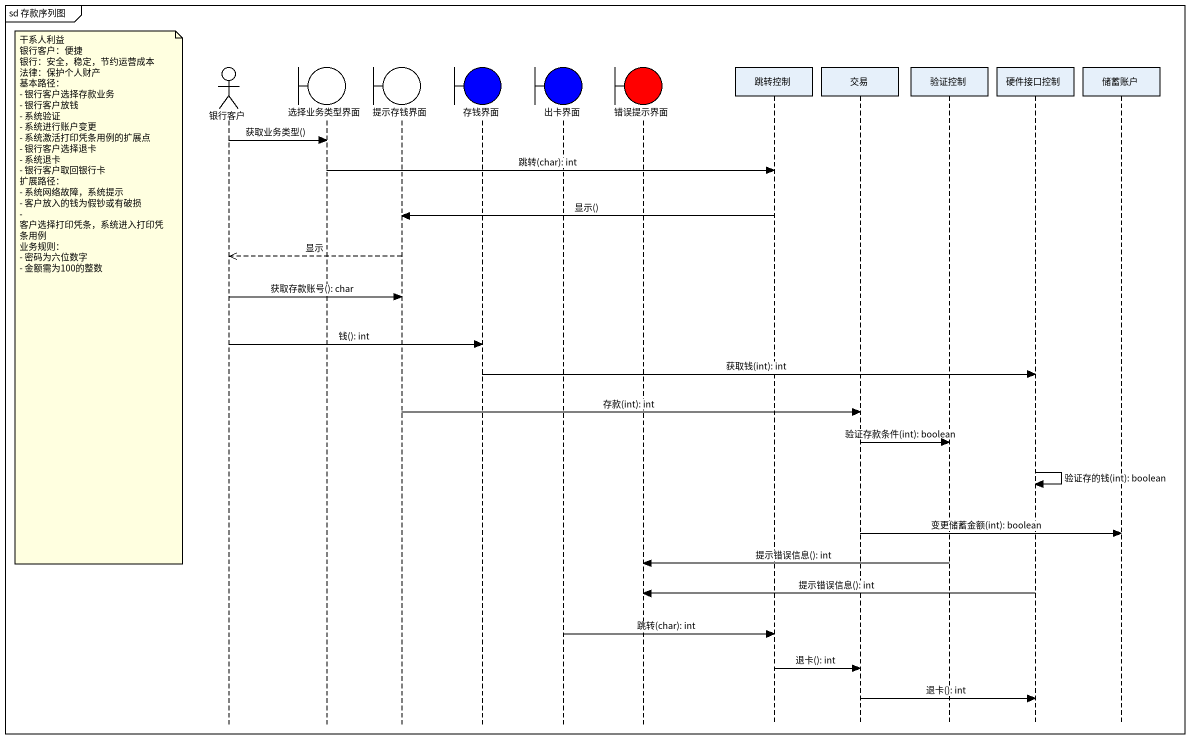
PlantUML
@startuml
mainframe sd 存款序列图
hide footbox
actor 银行客户
boundary 选择业务类型界面
boundary 提示存钱界面
boundary 存钱界面 #0000FF
boundary 出卡界面 #0000FF
boundary 错误提示界面 #FF0000
participant 跳转控制
participant 交易
participant 验证控制
participant 硬件接口控制
participant 储蓄账户

银行客户 -> 选择业务类型界面 : 获取业务类型()
选择业务类型界面 -> 跳转控制 : 跳转(char): int
跳转控制 -> 提示存钱界面 : 显示()
提示存钱界面 -->> 银行客户 : 显示
银行客户 -> 提示存钱界面 : 获取存款账号(): char
note left of 银行客户
  干系人利益
  银行客户：便捷
  银行：安全，稳定，节约运营成本
  法律：保护个人财产
  基本路径：
  - 银行客户选择存款业务
  - 银行客户放钱
  - 系统验证
  - 系统进行账户变更
  - 系统激活打印凭条用例的扩展点
  - 银行客户选择退卡
  - 系统退卡
  - 银行客户取回银行卡
  扩展路径：
  - 系统网络故障，系统提示
  - 客户放入的钱为假钞或有破损
  - 客户选择打印凭条，系统进入打印凭条用例
  业务规则：
  - 密码为六位数字
  - 金额需为100的整数
end note
银行客户 -> 存钱界面 : 钱(): int
存钱界面 -> 硬件接口控制 : 获取钱(int): int
提示存钱界面 -> 交易 : 存款(int): int
交易 -> 验证控制 : 验证存款条件(int): boolean
硬件接口控制 -> 硬件接口控制 : 验证存的钱(int): boolean
交易 -> 储蓄账户 : 变更储蓄金额(int): boolean
验证控制 -> 错误提示界面 : 提示错误信息(): int
硬件接口控制 -> 错误提示界面 : 提示错误信息(): int
出卡界面 -> 跳转控制 : 跳转(char): int
跳转控制 -> 交易 : 退卡(): int
交易 -> 硬件接口控制 : 退卡(): int
@enduml
